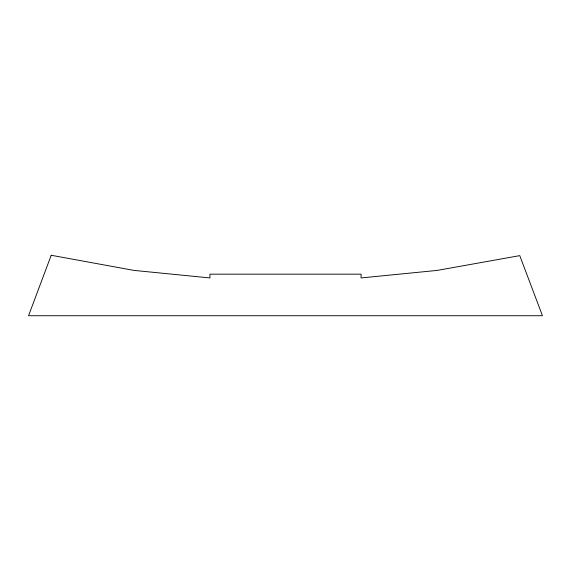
<?xml version="1.0" encoding="UTF-8"?>
<svg xmlns="http://www.w3.org/2000/svg" width="571" height="571" viewBox="0 0 571 571"><rect width="100%" height="100%" fill="white"/><g stroke="black" fill="none" stroke-linecap="round" stroke-linejoin="round"><path stroke-width="0.86" d="M51.219 255.273L28.55 315.727L542.45 315.727L519.767 255.63L437.129 270.418L361.072 277.941L361.072 274.166L209.928 274.166L209.928 277.941L133.957 270.397L51.219 255.273"/></g></svg>
